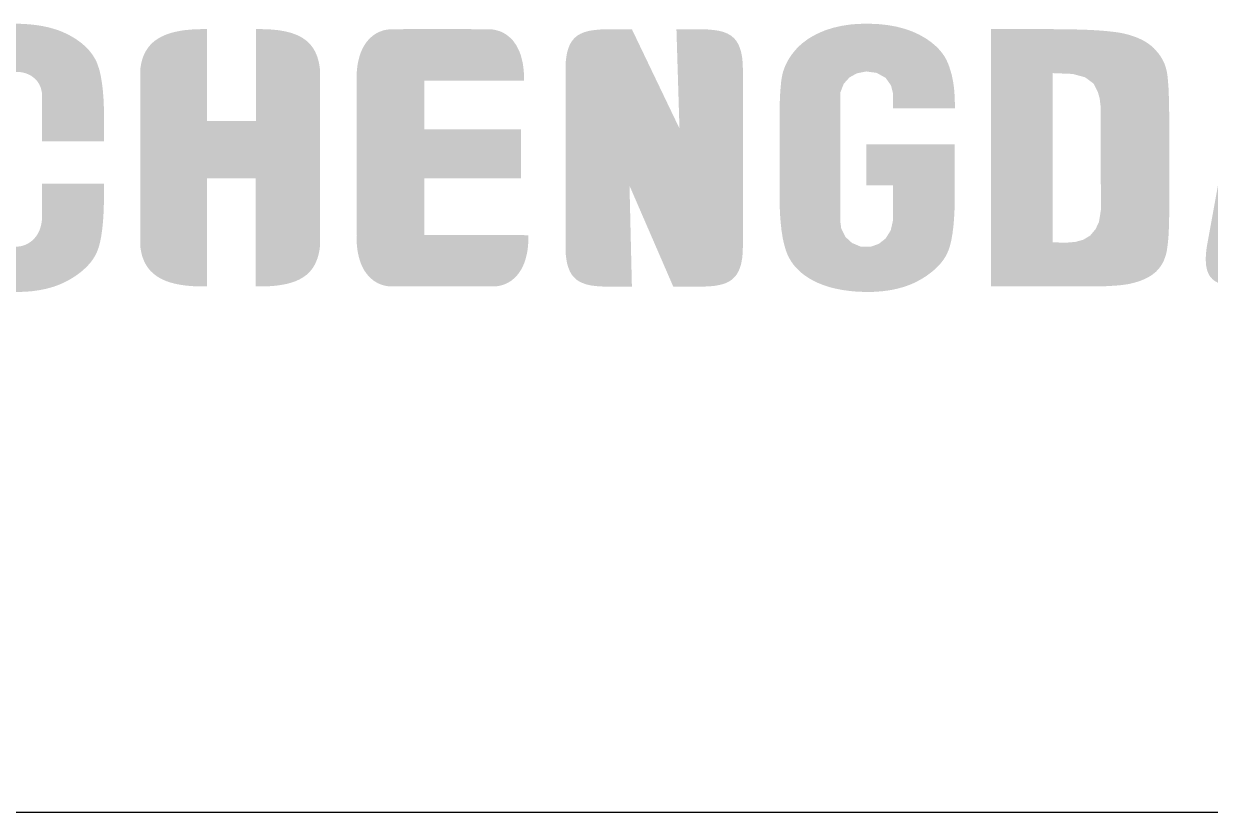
# Model space of a CAD drawing. Extents: x 757 to 8510, y -6585 to 527.
# Drawn here: x 2957.47 to 2972.36, y -833.65 to -823.76 of the extents above; entities that cross this region are included whole.
import ezdxf

# ---------------------------------------------------------------- set-up
doc = ezdxf.new("R2010")
doc.units = 0
doc.header["$MEASUREMENT"] = 0
doc.layers.add('图框', color=92, linetype='CONTINUOUS')

# ---------------------------------------------------------------- blocks, each defined once
blk = doc.blocks.new('LOGO_CD')
at = {"layer": '图框', "linetype": 'Continuous', "lineweight": -3}
h = blk.add_hatch(color=7, dxfattribs=at)
h.dxf.hatch_style = 1
h.paths.add_polyline_path([(39.278, 6.774), (39.275, 6.752), (39.272, 6.728), (39.269, 6.703), (39.267, 6.676), (39.264, 6.648), (39.262, 6.619), (39.26, 6.589), (39.258, 6.557), (39.257, 6.523), (39.255, 6.488), (39.254, 6.452), (39.253, 6.415), (39.253, 6.376), (39.252, 6.336), (39.252, 6.294), (39.252, 6.251), (39.252, 6.251), (39.252, 5.309), (39.252, 5.294), (39.252, 5.28), (39.252, 5.265), (39.252, 5.251), (39.252, 5.236), (39.252, 5.222), (39.253, 5.208), (39.253, 5.194), (39.253, 5.18), (39.254, 5.167), (39.254, 5.153), (39.255, 5.139), (39.255, 5.126), (39.256, 5.113), (39.256, 5.1), (39.257, 5.087), (39.258, 5.074), (39.258, 5.061), (39.259, 5.048), (39.26, 5.036), (39.261, 5.023), (39.262, 5.011), (39.263, 4.999), (39.264, 4.987), (39.265, 4.975), (39.266, 4.963), (39.267, 4.951), (39.268, 4.939), (39.269, 4.928), (39.271, 4.916), (39.272, 4.905), (39.273, 4.894), (39.274, 4.883), (39.276, 4.872), (39.277, 4.861), (39.279, 4.851), (39.28, 4.84), (39.282, 4.829), (39.284, 4.819), (39.285, 4.809), (39.287, 4.799), (39.289, 4.789), (39.29, 4.779), (39.292, 4.769), (39.294, 4.759), (39.296, 4.75), (39.298, 4.74), (39.3, 4.731), (39.302, 4.722), (39.304, 4.713), (39.306, 4.704), (39.308, 4.695), (39.311, 4.686), (39.313, 4.678), (39.315, 4.669), (39.317, 4.661), (39.32, 4.653), (39.322, 4.644), (39.325, 4.636), (39.327, 4.629), (39.33, 4.621), (39.332, 4.613), (39.335, 4.605), (39.338, 4.598), (39.349, 4.569), (39.362, 4.541), (39.376, 4.513), (39.392, 4.487), (39.409, 4.461), (39.427, 4.436), (39.447, 4.411), (39.469, 4.388), (39.491, 4.365), (39.515, 4.343), (39.541, 4.322), (39.568, 4.302), (39.596, 4.282), (39.626, 4.264), (39.657, 4.246), (39.689, 4.229), (39.723, 4.212), (39.758, 4.197), (39.794, 4.183), (39.831, 4.17), (39.869, 4.158), (39.908, 4.147), (39.949, 4.137), (39.99, 4.128), (40.033, 4.12), (40.077, 4.113), (40.122, 4.108), (40.168, 4.103), (40.215, 4.099), (40.264, 4.097), (40.313, 4.095), (40.364, 4.094), (40.412, 4.095), (40.46, 4.097), (40.507, 4.1), (40.552, 4.104), (40.597, 4.11), (40.641, 4.117), (40.684, 4.125), (40.726, 4.134), (40.767, 4.145), (40.807, 4.156), (40.845, 4.169), (40.883, 4.183), (40.92, 4.199), (40.956, 4.215), (40.991, 4.233), (41.025, 4.252), (41.058, 4.272), (41.09, 4.292), (41.119, 4.313), (41.148, 4.334), (41.175, 4.356), (41.2, 4.378), (41.224, 4.4), (41.247, 4.423), (41.267, 4.446), (41.287, 4.469), (41.305, 4.493), (41.321, 4.518), (41.336, 4.542), (41.35, 4.568), (41.362, 4.593), (41.372, 4.619), (41.377, 4.632), (41.382, 4.646), (41.386, 4.661), (41.391, 4.676), (41.395, 4.692), (41.399, 4.708), (41.403, 4.725), (41.407, 4.742), (41.41, 4.76), (41.414, 4.778), (41.417, 4.797), (41.42, 4.817), (41.423, 4.837), (41.426, 4.858), (41.429, 4.879), (41.431, 4.901), (41.434, 4.924), (41.436, 4.947), (41.438, 4.97), (41.44, 4.994), (41.442, 5.019), (41.443, 5.044), (41.445, 5.07), (41.446, 5.097), (41.447, 5.124), (41.448, 5.151), (41.449, 5.179), (41.45, 5.208), (41.45, 5.237), (41.451, 5.267), (41.451, 5.298), (41.451, 5.329), (41.451, 5.329), (41.451, 5.454), (41.451, 5.454), (40.675, 5.454), (40.675, 5.454), (40.675, 5.05), (40.675, 5.044), (40.675, 5.038), (40.675, 5.032), (40.674, 5.026), (40.674, 5.02), (40.674, 5.014), (40.673, 5.008), (40.673, 5.003), (40.672, 4.997), (40.672, 4.991), (40.671, 4.986), (40.671, 4.98), (40.67, 4.975), (40.669, 4.969), (40.668, 4.964), (40.667, 4.959), (40.666, 4.953), (40.665, 4.948), (40.664, 4.943), (40.663, 4.938), (40.662, 4.933), (40.661, 4.927), (40.66, 4.922), (40.658, 4.918), (40.657, 4.913), (40.656, 4.908), (40.654, 4.903), (40.653, 4.898), (40.651, 4.893), (40.65, 4.889), (40.648, 4.884), (40.646, 4.88), (40.645, 4.875), (40.643, 4.871), (40.641, 4.866), (40.639, 4.862), (40.637, 4.858), (40.635, 4.853), (40.633, 4.849), (40.631, 4.845), (40.629, 4.841), (40.627, 4.837), (40.623, 4.829), (40.618, 4.821), (40.614, 4.813), (40.609, 4.806), (40.604, 4.798), (40.599, 4.791), (40.594, 4.784), (40.588, 4.778), (40.583, 4.771), (40.577, 4.765), (40.571, 4.759), (40.565, 4.753), (40.559, 4.747), (40.553, 4.741), (40.547, 4.736), (40.541, 4.731), (40.534, 4.726), (40.528, 4.721), (40.521, 4.716), (40.514, 4.712), (40.508, 4.708), (40.501, 4.703), (40.494, 4.7), (40.487, 4.696), (40.48, 4.692), (40.472, 4.689), (40.465, 4.686), (40.458, 4.683), (40.451, 4.68), (40.443, 4.678), (40.436, 4.675), (40.428, 4.673), (40.421, 4.671), (40.413, 4.669), (40.405, 4.667), (40.398, 4.666), (40.39, 4.665), (40.382, 4.664), (40.375, 4.663), (40.367, 4.662), (40.359, 4.661), (40.351, 4.661), (40.344, 4.661), (40.336, 4.661), (40.328, 4.661), (40.32, 4.661), (40.313, 4.662), (40.305, 4.663), (40.297, 4.663), (40.289, 4.664), (40.282, 4.666), (40.274, 4.667), (40.267, 4.669), (40.259, 4.671), (40.252, 4.673), (40.244, 4.675), (40.237, 4.677), (40.229, 4.68), (40.222, 4.682), (40.215, 4.685), (40.208, 4.688), (40.2, 4.692), (40.193, 4.695), (40.186, 4.699), (40.18, 4.702), (40.173, 4.706), (40.166, 4.71), (40.159, 4.715), (40.153, 4.719), (40.146, 4.724), (40.14, 4.729), (40.134, 4.734), (40.128, 4.739), (40.122, 4.744), (40.116, 4.75), (40.11, 4.756), (40.104, 4.762), (40.099, 4.768), (40.094, 4.774), (40.088, 4.78), (40.083, 4.787), (40.078, 4.794), (40.073, 4.801), (40.069, 4.808), (40.064, 4.815), (40.06, 4.823), (40.056, 4.83), (40.052, 4.838), (40.048, 4.846), (40.044, 4.854), (40.041, 4.863), (40.039, 4.867), (40.037, 4.871), (40.036, 4.876), (40.034, 4.88), (40.033, 4.884), (40.031, 4.889), (40.03, 4.893), (40.029, 4.898), (40.027, 4.902), (40.026, 4.907), (40.025, 4.912), (40.024, 4.916), (40.023, 4.921), (40.022, 4.926), (40.021, 4.931), (40.02, 4.936), (40.019, 4.941), (40.018, 4.946), (40.017, 4.951), (40.017, 4.956), (40.016, 4.961), (40.015, 4.966), (40.015, 4.971), (40.014, 4.976), (40.014, 4.982), (40.013, 4.987), (40.013, 4.992), (40.013, 4.998), (40.013, 5.003), (40.012, 5.009), (40.012, 5.014), (40.012, 5.02), (40.012, 5.02), (40.012, 6.519), (40.012, 6.524), (40.012, 6.529), (40.013, 6.534), (40.013, 6.539), (40.013, 6.544), (40.013, 6.549), (40.014, 6.554), (40.014, 6.559), (40.015, 6.564), (40.015, 6.568), (40.016, 6.573), (40.017, 6.578), (40.017, 6.582), (40.018, 6.587), (40.019, 6.592), (40.02, 6.596), (40.021, 6.601), (40.022, 6.605), (40.023, 6.61), (40.024, 6.614), (40.025, 6.618), (40.026, 6.623), (40.027, 6.627), (40.029, 6.631), (40.03, 6.635), (40.031, 6.64), (40.033, 6.644), (40.034, 6.648), (40.036, 6.652), (40.037, 6.656), (40.039, 6.66), (40.041, 6.664), (40.043, 6.667), (40.044, 6.671), (40.046, 6.675), (40.048, 6.679), (40.05, 6.683), (40.052, 6.686), (40.054, 6.69), (40.056, 6.693), (40.058, 6.697), (40.06, 6.7), (40.062, 6.704), (40.064, 6.707), (40.067, 6.711), (40.069, 6.714), (40.071, 6.717), (40.073, 6.721), (40.076, 6.724), (40.078, 6.727), (40.081, 6.73), (40.083, 6.733), (40.086, 6.736), (40.088, 6.74), (40.091, 6.743), (40.094, 6.745), (40.096, 6.748), (40.099, 6.751), (40.104, 6.757), (40.11, 6.762), (40.116, 6.768), (40.122, 6.773), (40.128, 6.778), (40.134, 6.783), (40.14, 6.787), (40.146, 6.792), (40.153, 6.796), (40.159, 6.8), (40.166, 6.804), (40.173, 6.808), (40.18, 6.812), (40.186, 6.816), (40.193, 6.819), (40.2, 6.822), (40.208, 6.825), (40.215, 6.828), (40.222, 6.831), (40.229, 6.834), (40.237, 6.836), (40.244, 6.839), (40.252, 6.841), (40.259, 6.843), (40.267, 6.844), (40.274, 6.846), (40.282, 6.848), (40.289, 6.849), (40.297, 6.85), (40.305, 6.851), (40.313, 6.852), (40.32, 6.853), (40.328, 6.853), (40.336, 6.854), (40.344, 6.854), (40.351, 6.854), (40.359, 6.854), (40.367, 6.854), (40.375, 6.854), (40.382, 6.853), (40.39, 6.852), (40.398, 6.851), (40.405, 6.85), (40.413, 6.849), (40.421, 6.848), (40.428, 6.847), (40.436, 6.845), (40.443, 6.843), (40.451, 6.841), (40.458, 6.839), (40.465, 6.837), (40.472, 6.834), (40.48, 6.832), (40.487, 6.829), (40.494, 6.826), (40.501, 6.823), (40.508, 6.82), (40.514, 6.817), (40.521, 6.813), (40.528, 6.809), (40.534, 6.806), (40.541, 6.802), (40.547, 6.797), (40.553, 6.793), (40.559, 6.789), (40.565, 6.784), (40.571, 6.779), (40.577, 6.774), (40.583, 6.769), (40.588, 6.764), (40.594, 6.759), (40.596, 6.756), (40.599, 6.753), (40.601, 6.75), (40.604, 6.747), (40.606, 6.745), (40.609, 6.742), (40.611, 6.739), (40.614, 6.736), (40.616, 6.732), (40.618, 6.729), (40.621, 6.726), (40.623, 6.723), (40.625, 6.72), (40.627, 6.717), (40.629, 6.713), (40.631, 6.71), (40.633, 6.707), (40.635, 6.703), (40.637, 6.7), (40.639, 6.696), (40.641, 6.693), (40.643, 6.689), (40.645, 6.685), (40.646, 6.682), (40.648, 6.678), (40.65, 6.674), (40.651, 6.671), (40.653, 6.667), (40.654, 6.663), (40.656, 6.659), (40.657, 6.655), (40.658, 6.651), (40.66, 6.647), (40.661, 6.643), (40.662, 6.639), (40.663, 6.635), (40.664, 6.631), (40.665, 6.627), (40.666, 6.622), (40.667, 6.618), (40.668, 6.614), (40.669, 6.609), (40.67, 6.605), (40.671, 6.601), (40.671, 6.596), (40.672, 6.592), (40.672, 6.587), (40.673, 6.583), (40.673, 6.578), (40.674, 6.573), (40.674, 6.569), (40.674, 6.564), (40.675, 6.559), (40.675, 6.554), (40.675, 6.549), (40.675, 6.545), (40.675, 6.544), (40.675, 5.983), (40.675, 5.983), (41.451, 5.983), (41.451, 6.289), (41.451, 6.345), (41.45, 6.399), (41.448, 6.451), (41.446, 6.501), (41.443, 6.549), (41.439, 6.595), (41.435, 6.64), (41.43, 6.682), (41.424, 6.723), (41.418, 6.762), (41.411, 6.799), (41.404, 6.834), (41.396, 6.867), (41.387, 6.899), (41.377, 6.928), (41.367, 6.956), (41.356, 6.983), (41.343, 7.009), (41.329, 7.034), (41.313, 7.059), (41.296, 7.083), (41.278, 7.107), (41.258, 7.13), (41.237, 7.153), (41.214, 7.175), (41.19, 7.196), (41.165, 7.217), (41.138, 7.238), (41.109, 7.258), (41.08, 7.277), (41.048, 7.296), (41.016, 7.314), (40.982, 7.331), (40.947, 7.347), (40.91, 7.363), (40.873, 7.377), (40.835, 7.389), (40.795, 7.401), (40.754, 7.412), (40.712, 7.421), (40.669, 7.43), (40.625, 7.437), (40.58, 7.443), (40.534, 7.448), (40.486, 7.452), (40.437, 7.455), (40.388, 7.457), (40.337, 7.457), (40.299, 7.457), (40.262, 7.456), (40.226, 7.454), (40.19, 7.452), (40.154, 7.448), (40.12, 7.444), (40.085, 7.44), (40.051, 7.434), (40.018, 7.428), (39.986, 7.421), (39.953, 7.414), (39.922, 7.405), (39.891, 7.396), (39.86, 7.387), (39.83, 7.376), (39.801, 7.365), (39.744, 7.341), (39.691, 7.314), (39.64, 7.286), (39.593, 7.255), (39.549, 7.222), (39.508, 7.187), (39.471, 7.15), (39.437, 7.111), (39.405, 7.07), (39.377, 7.029), (39.352, 6.988), (39.331, 6.946), (39.313, 6.904), (39.298, 6.861), (39.286, 6.818)])
h = blk.add_hatch(color=7, dxfattribs=at)
h.dxf.hatch_style = 1
h.paths.add_polyline_path([(50.69, 6.59), (50.734, 6.704), (50.806, 6.784), (50.898, 6.835), (51.016, 6.859), (51.148, 6.841), (51.261, 6.778), (51.329, 6.681), (51.352, 6.586), (51.352, 6.398), (51.353, 6.398), (52.128, 6.398), (52.129, 6.398), (52.129, 6.398), (52.129, 6.429), (52.129, 6.462), (52.128, 6.496), (52.127, 6.53), (52.125, 6.566), (52.123, 6.603), (52.119, 6.641), (52.115, 6.679), (52.109, 6.717), (52.102, 6.757), (52.094, 6.796), (52.084, 6.836), (52.072, 6.877), (52.059, 6.917), (52.044, 6.958), (52.034, 6.98), (52.024, 7.002), (52.012, 7.024), (52, 7.045), (51.986, 7.066), (51.972, 7.086), (51.956, 7.106), (51.939, 7.126), (51.922, 7.145), (51.903, 7.164), (51.884, 7.182), (51.863, 7.2), (51.841, 7.218), (51.819, 7.235), (51.795, 7.252), (51.77, 7.269), (51.744, 7.285), (51.718, 7.3), (51.69, 7.316), (51.661, 7.33), (51.632, 7.344), (51.601, 7.357), (51.57, 7.369), (51.538, 7.381), (51.506, 7.391), (51.472, 7.401), (51.438, 7.41), (51.403, 7.419), (51.367, 7.426), (51.33, 7.433), (51.293, 7.439), (51.254, 7.444), (51.215, 7.448), (51.175, 7.452), (51.134, 7.454), (51.093, 7.456), (51.051, 7.457), (51.029, 7.457), (51.018, 7.457), (51.013, 7.457), (51.009, 7.457), (50.946, 7.456), (50.885, 7.453), (50.825, 7.448), (50.767, 7.44), (50.71, 7.431), (50.655, 7.419), (50.601, 7.406), (50.549, 7.39), (50.498, 7.373), (50.449, 7.353), (50.403, 7.332), (50.358, 7.309), (50.316, 7.285), (50.276, 7.259), (50.239, 7.231), (50.203, 7.203), (50.17, 7.172), (50.139, 7.14), (50.111, 7.107), (50.084, 7.073), (50.06, 7.038), (50.038, 7.003), (50.019, 6.968), (50.002, 6.933), (49.988, 6.897), (49.975, 6.861), (49.965, 6.825), (49.958, 6.788), (49.952, 6.751), (49.949, 6.73), (49.947, 6.709), (49.945, 6.687), (49.943, 6.664), (49.941, 6.64), (49.939, 6.615), (49.937, 6.589), (49.936, 6.563), (49.935, 6.535), (49.933, 6.506), (49.932, 6.476), (49.931, 6.445), (49.931, 6.414), (49.93, 6.381), (49.929, 6.347), (49.929, 6.313), (49.929, 6.277), (49.929, 6.259), (49.929, 6.254), (49.929, 5.312), (49.929, 5.308), (49.929, 5.305), (49.929, 5.292), (49.929, 5.243), (49.93, 5.196), (49.932, 5.15), (49.933, 5.105), (49.936, 5.061), (49.938, 5.019), (49.942, 4.978), (49.946, 4.938), (49.95, 4.9), (49.954, 4.863), (49.96, 4.827), (49.965, 4.793), (49.971, 4.759), (49.978, 4.728), (49.985, 4.697), (49.993, 4.668), (50.001, 4.64), (50.009, 4.614), (50.018, 4.589), (50.028, 4.564), (50.039, 4.541), (50.051, 4.517), (50.064, 4.495), (50.078, 4.473), (50.093, 4.451), (50.109, 4.43), (50.126, 4.41), (50.144, 4.39), (50.163, 4.371), (50.183, 4.352), (50.204, 4.334), (50.226, 4.316), (50.249, 4.299), (50.273, 4.283), (50.297, 4.267), (50.323, 4.252), (50.35, 4.237), (50.378, 4.223), (50.407, 4.209), (50.436, 4.197), (50.466, 4.185), (50.497, 4.174), (50.529, 4.163), (50.562, 4.153), (50.596, 4.144), (50.63, 4.136), (50.665, 4.129), (50.701, 4.122), (50.738, 4.116), (50.775, 4.111), (50.813, 4.106), (50.853, 4.102), (50.892, 4.099), (50.933, 4.097), (50.975, 4.095), (51.017, 4.095), (51.059, 4.095), (51.1, 4.095), (51.14, 4.097), (51.18, 4.1), (51.218, 4.103), (51.256, 4.108), (51.294, 4.113), (51.33, 4.119), (51.366, 4.126), (51.402, 4.134), (51.436, 4.143), (51.47, 4.152), (51.503, 4.163), (51.536, 4.174), (51.568, 4.186), (51.599, 4.199), (51.629, 4.213), (51.659, 4.228), (51.688, 4.244), (51.716, 4.26), (51.744, 4.277), (51.77, 4.294), (51.795, 4.312), (51.819, 4.33), (51.842, 4.348), (51.864, 4.366), (51.885, 4.385), (51.905, 4.404), (51.924, 4.423), (51.942, 4.442), (51.958, 4.462), (51.974, 4.482), (51.989, 4.502), (52.002, 4.523), (52.015, 4.544), (52.026, 4.565), (52.036, 4.587), (52.046, 4.609), (52.054, 4.631), (52.062, 4.654), (52.069, 4.68), (52.076, 4.707), (52.083, 4.735), (52.089, 4.766), (52.094, 4.797), (52.1, 4.831), (52.104, 4.866), (52.109, 4.903), (52.113, 4.941), (52.116, 4.981), (52.119, 5.022), (52.122, 5.065), (52.124, 5.11), (52.126, 5.157), (52.127, 5.205), (52.128, 5.254), (52.128, 5.305), (52.128, 5.318), (52.128, 5.325), (52.128, 5.328), (52.128, 5.335), (52.128, 5.454), (52.128, 5.454), (52.128, 5.454), (52.128, 5.947), (52.125, 5.947), (51.017, 5.947), (51.017, 5.903), (51.016, 5.433), (51.016, 5.433), (51.352, 5.433), (51.352, 4.989), (51.324, 4.866), (51.259, 4.763), (51.171, 4.695), (51.07, 4.661), (50.95, 4.661), (50.839, 4.708), (50.758, 4.782), (50.703, 4.889), (50.69, 4.989)])
h = blk.add_hatch(color=7, dxfattribs=at)
h.dxf.hatch_style = 1
h.paths.add_polyline_path([(42.742, 7.39), (42.729, 7.39), (42.717, 7.39), (42.705, 7.39), (42.692, 7.39), (42.68, 7.39), (42.668, 7.39), (42.656, 7.389), (42.644, 7.389), (42.633, 7.389), (42.621, 7.388), (42.609, 7.388), (42.598, 7.388), (42.587, 7.387), (42.575, 7.386), (42.564, 7.386), (42.553, 7.385), (42.542, 7.384), (42.531, 7.383), (42.521, 7.382), (42.51, 7.381), (42.499, 7.38), (42.489, 7.379), (42.479, 7.378), (42.468, 7.377), (42.458, 7.376), (42.448, 7.374), (42.438, 7.373), (42.428, 7.371), (42.419, 7.37), (42.409, 7.368), (42.399, 7.366), (42.39, 7.365), (42.381, 7.363), (42.371, 7.361), (42.362, 7.359), (42.353, 7.357), (42.344, 7.355), (42.335, 7.353), (42.327, 7.351), (42.318, 7.349), (42.309, 7.346), (42.301, 7.344), (42.292, 7.342), (42.284, 7.339), (42.276, 7.337), (42.268, 7.334), (42.26, 7.331), (42.252, 7.329), (42.244, 7.326), (42.236, 7.323), (42.229, 7.32), (42.221, 7.317), (42.214, 7.314), (42.206, 7.311), (42.199, 7.307), (42.192, 7.304), (42.185, 7.301), (42.178, 7.298), (42.171, 7.294), (42.164, 7.291), (42.157, 7.287), (42.151, 7.283), (42.144, 7.28), (42.138, 7.276), (42.131, 7.272), (42.125, 7.268), (42.119, 7.264), (42.113, 7.26), (42.107, 7.256), (42.101, 7.252), (42.095, 7.247), (42.089, 7.243), (42.084, 7.239), (42.078, 7.234), (42.073, 7.23), (42.067, 7.225), (42.062, 7.22), (42.057, 7.216), (42.052, 7.211), (42.047, 7.206), (42.042, 7.201), (42.037, 7.196), (42.032, 7.191), (42.028, 7.186), (42.023, 7.18), (42.019, 7.175), (42.014, 7.17), (42.01, 7.164), (42.006, 7.159), (42.002, 7.153), (41.998, 7.148), (41.994, 7.142), (41.99, 7.136), (41.986, 7.13), (41.982, 7.124), (41.979, 7.118), (41.975, 7.112), (41.972, 7.106), (41.968, 7.1), (41.965, 7.094), (41.962, 7.087), (41.959, 7.081), (41.956, 7.074), (41.953, 7.068), (41.95, 7.061), (41.947, 7.054), (41.945, 7.048), (41.942, 7.041), (41.94, 7.034), (41.937, 7.027), (41.935, 7.02), (41.932, 7.013), (41.93, 7.005), (41.928, 6.998), (41.926, 6.991), (41.924, 6.983), (41.922, 6.976), (41.921, 6.968), (41.919, 6.961), (41.917, 6.953), (41.916, 6.945), (41.914, 6.937), (41.913, 6.929), (41.912, 6.921), (41.91, 6.913), (41.909, 6.905), (41.908, 6.897), (41.907, 6.888), (41.907, 6.888), (41.907, 4.664), (41.909, 4.647), (41.912, 4.631), (41.914, 4.615), (41.917, 4.6), (41.921, 4.584), (41.924, 4.569), (41.928, 4.554), (41.932, 4.54), (41.937, 4.525), (41.942, 4.512), (41.947, 4.498), (41.953, 4.485), (41.959, 4.472), (41.965, 4.459), (41.972, 4.446), (41.979, 4.434), (41.986, 4.422), (41.994, 4.41), (42.002, 4.399), (42.01, 4.388), (42.014, 4.383), (42.019, 4.377), (42.023, 4.372), (42.028, 4.367), (42.032, 4.362), (42.037, 4.356), (42.042, 4.351), (42.047, 4.347), (42.052, 4.342), (42.057, 4.337), (42.062, 4.332), (42.067, 4.327), (42.073, 4.323), (42.078, 4.318), (42.084, 4.314), (42.089, 4.309), (42.095, 4.305), (42.101, 4.301), (42.107, 4.297), (42.113, 4.292), (42.119, 4.288), (42.125, 4.284), (42.131, 4.28), (42.138, 4.277), (42.144, 4.273), (42.151, 4.269), (42.157, 4.265), (42.164, 4.262), (42.171, 4.258), (42.178, 4.255), (42.185, 4.251), (42.192, 4.248), (42.199, 4.245), (42.206, 4.242), (42.214, 4.239), (42.221, 4.235), (42.229, 4.232), (42.236, 4.229), (42.244, 4.227), (42.252, 4.224), (42.26, 4.221), (42.268, 4.218), (42.276, 4.216), (42.284, 4.213), (42.292, 4.211), (42.301, 4.208), (42.309, 4.206), (42.318, 4.204), (42.326, 4.201), (42.335, 4.199), (42.344, 4.197), (42.353, 4.195), (42.362, 4.193), (42.371, 4.191), (42.381, 4.189), (42.39, 4.188), (42.399, 4.186), (42.409, 4.184), (42.419, 4.183), (42.428, 4.181), (42.438, 4.18), (42.448, 4.178), (42.458, 4.177), (42.468, 4.176), (42.479, 4.174), (42.489, 4.173), (42.499, 4.172), (42.51, 4.171), (42.521, 4.17), (42.531, 4.169), (42.542, 4.168), (42.553, 4.167), (42.564, 4.167), (42.575, 4.166), (42.587, 4.165), (42.598, 4.165), (42.609, 4.164), (42.621, 4.164), (42.633, 4.164), (42.644, 4.163), (42.656, 4.163), (42.668, 4.163), (42.68, 4.163), (42.692, 4.163), (42.705, 4.163), (42.717, 4.163), (42.729, 4.163), (42.742, 4.163), (42.742, 4.163), (42.742, 5.518), (43.356, 5.518), (43.356, 4.163), (43.373, 4.163), (43.385, 4.163), (43.397, 4.163), (43.41, 4.163), (43.422, 4.163), (43.434, 4.163), (43.446, 4.163), (43.457, 4.163), (43.469, 4.164), (43.481, 4.164), (43.492, 4.164), (43.503, 4.165), (43.514, 4.165), (43.526, 4.166), (43.537, 4.167), (43.547, 4.167), (43.558, 4.168), (43.569, 4.169), (43.579, 4.17), (43.59, 4.171), (43.6, 4.172), (43.61, 4.173), (43.62, 4.174), (43.63, 4.176), (43.64, 4.177), (43.65, 4.178), (43.66, 4.18), (43.669, 4.181), (43.679, 4.183), (43.688, 4.184), (43.698, 4.186), (43.707, 4.188), (43.716, 4.189), (43.725, 4.191), (43.734, 4.193), (43.742, 4.195), (43.751, 4.197), (43.76, 4.199), (43.768, 4.201), (43.776, 4.204), (43.785, 4.206), (43.793, 4.208), (43.801, 4.211), (43.809, 4.213), (43.817, 4.216), (43.824, 4.218), (43.832, 4.221), (43.84, 4.224), (43.847, 4.227), (43.854, 4.229), (43.862, 4.232), (43.869, 4.235), (43.876, 4.239), (43.883, 4.242), (43.89, 4.245), (43.897, 4.248), (43.903, 4.251), (43.91, 4.255), (43.916, 4.258), (43.923, 4.262), (43.929, 4.265), (43.935, 4.269), (43.941, 4.273), (43.947, 4.277), (43.953, 4.28), (43.959, 4.284), (43.965, 4.288), (43.971, 4.292), (43.976, 4.297), (43.982, 4.301), (43.987, 4.305), (43.993, 4.309), (43.998, 4.314), (44.003, 4.318), (44.008, 4.323), (44.013, 4.327), (44.018, 4.332), (44.023, 4.337), (44.027, 4.342), (44.032, 4.347), (44.037, 4.351), (44.041, 4.356), (44.045, 4.362), (44.05, 4.367), (44.054, 4.372), (44.058, 4.377), (44.062, 4.383), (44.066, 4.388), (44.07, 4.394), (44.074, 4.399), (44.077, 4.405), (44.081, 4.41), (44.085, 4.416), (44.088, 4.422), (44.091, 4.428), (44.095, 4.434), (44.098, 4.44), (44.101, 4.446), (44.104, 4.452), (44.107, 4.459), (44.11, 4.465), (44.113, 4.472), (44.116, 4.478), (44.118, 4.485), (44.121, 4.491), (44.124, 4.498), (44.126, 4.505), (44.128, 4.512), (44.131, 4.518), (44.133, 4.525), (44.135, 4.533), (44.137, 4.54), (44.139, 4.547), (44.141, 4.554), (44.143, 4.562), (44.145, 4.569), (44.147, 4.577), (44.148, 4.584), (44.15, 4.592), (44.151, 4.599), (44.153, 4.607), (44.154, 4.615), (44.156, 4.623), (44.157, 4.631), (44.158, 4.639), (44.159, 4.647), (44.16, 4.656), (44.161, 4.664), (44.161, 4.664), (44.161, 6.888), (44.159, 6.905), (44.157, 6.921), (44.154, 6.937), (44.151, 6.953), (44.148, 6.968), (44.147, 6.976), (44.145, 6.983), (44.143, 6.991), (44.141, 6.998), (44.139, 7.005), (44.137, 7.013), (44.135, 7.02), (44.133, 7.027), (44.131, 7.034), (44.128, 7.041), (44.126, 7.048), (44.124, 7.054), (44.121, 7.061), (44.118, 7.068), (44.116, 7.074), (44.113, 7.081), (44.11, 7.087), (44.107, 7.094), (44.104, 7.1), (44.101, 7.106), (44.098, 7.112), (44.095, 7.118), (44.091, 7.124), (44.088, 7.13), (44.085, 7.136), (44.081, 7.142), (44.077, 7.148), (44.074, 7.153), (44.07, 7.159), (44.066, 7.164), (44.062, 7.17), (44.058, 7.175), (44.054, 7.18), (44.05, 7.186), (44.045, 7.191), (44.041, 7.196), (44.037, 7.201), (44.032, 7.206), (44.027, 7.211), (44.023, 7.216), (44.018, 7.22), (44.013, 7.225), (44.008, 7.23), (44.003, 7.234), (43.998, 7.239), (43.993, 7.243), (43.987, 7.247), (43.982, 7.252), (43.976, 7.256), (43.971, 7.26), (43.965, 7.264), (43.959, 7.268), (43.953, 7.272), (43.948, 7.276), (43.941, 7.28), (43.935, 7.283), (43.929, 7.287), (43.923, 7.291), (43.916, 7.294), (43.91, 7.298), (43.903, 7.301), (43.897, 7.304), (43.89, 7.307), (43.883, 7.311), (43.876, 7.314), (43.869, 7.317), (43.862, 7.32), (43.854, 7.323), (43.847, 7.326), (43.84, 7.329), (43.832, 7.331), (43.824, 7.334), (43.817, 7.337), (43.809, 7.339), (43.801, 7.342), (43.793, 7.344), (43.785, 7.346), (43.776, 7.349), (43.768, 7.351), (43.76, 7.353), (43.751, 7.355), (43.742, 7.357), (43.734, 7.359), (43.725, 7.361), (43.716, 7.363), (43.707, 7.365), (43.698, 7.366), (43.688, 7.368), (43.679, 7.37), (43.669, 7.371), (43.66, 7.373), (43.65, 7.374), (43.64, 7.376), (43.631, 7.377), (43.621, 7.378), (43.61, 7.379), (43.6, 7.38), (43.59, 7.381), (43.579, 7.382), (43.569, 7.383), (43.558, 7.384), (43.547, 7.385), (43.537, 7.386), (43.526, 7.386), (43.514, 7.387), (43.503, 7.388), (43.492, 7.388), (43.481, 7.388), (43.469, 7.389), (43.457, 7.389), (43.446, 7.389), (43.434, 7.39), (43.422, 7.39), (43.41, 7.39), (43.397, 7.39), (43.385, 7.39), (43.373, 7.39), (43.36, 7.39), (43.36, 6.685), (43.36, 6.236), (42.742, 6.236)])
h = blk.add_hatch(color=7, dxfattribs=at)
h.dxf.hatch_style = 1
h.paths.add_polyline_path([(46.718, 6.871), (46.714, 6.91), (46.709, 6.947), (46.702, 6.982), (46.694, 7.016), (46.686, 7.048), (46.676, 7.078), (46.665, 7.107), (46.653, 7.134), (46.64, 7.159), (46.627, 7.184), (46.612, 7.206), (46.597, 7.227), (46.582, 7.247), (46.565, 7.265), (46.548, 7.282), (46.53, 7.297), (46.512, 7.312), (46.494, 7.325), (46.475, 7.336), (46.455, 7.347), (46.436, 7.356), (46.416, 7.364), (46.396, 7.37), (46.375, 7.376), (46.355, 7.381), (46.335, 7.384), (46.314, 7.387), (46.294, 7.388), (46.274, 7.388), (46.063, 7.388), (46.057, 7.39), (45.21, 7.39), (45.209, 7.388), (45.069, 7.388), (45.05, 7.388), (45.03, 7.387), (45.011, 7.384), (44.991, 7.381), (44.971, 7.377), (44.952, 7.372), (44.932, 7.365), (44.913, 7.358), (44.894, 7.349), (44.875, 7.34), (44.857, 7.329), (44.838, 7.317), (44.821, 7.304), (44.804, 7.289), (44.787, 7.274), (44.771, 7.257), (44.755, 7.239), (44.74, 7.219), (44.726, 7.198), (44.712, 7.176), (44.699, 7.152), (44.687, 7.127), (44.676, 7.101), (44.665, 7.073), (44.656, 7.043), (44.648, 7.012), (44.64, 6.979), (44.634, 6.945), (44.629, 6.909), (44.625, 6.872), (44.622, 6.833), (44.621, 6.789), (44.621, 4.812), (44.624, 4.807), (44.625, 4.806), (44.621, 4.806), (44.621, 4.762), (44.622, 4.72), (44.625, 4.68), (44.629, 4.641), (44.634, 4.604), (44.641, 4.569), (44.649, 4.535), (44.658, 4.503), (44.667, 4.473), (44.678, 4.444), (44.69, 4.417), (44.703, 4.391), (44.716, 4.367), (44.731, 4.345), (44.746, 4.324), (44.762, 4.304), (44.778, 4.286), (44.795, 4.269), (44.813, 4.254), (44.831, 4.239), (44.85, 4.226), (44.869, 4.215), (44.888, 4.204), (44.908, 4.195), (44.927, 4.187), (44.947, 4.181), (44.968, 4.175), (44.988, 4.17), (45.008, 4.167), (45.029, 4.164), (45.049, 4.163), (45.069, 4.163), (46.329, 4.163), (46.349, 4.163), (46.369, 4.164), (46.39, 4.167), (46.41, 4.17), (46.43, 4.175), (46.451, 4.181), (46.471, 4.187), (46.491, 4.195), (46.51, 4.204), (46.529, 4.215), (46.548, 4.226), (46.567, 4.239), (46.585, 4.254), (46.603, 4.269), (46.62, 4.286), (46.636, 4.304), (46.652, 4.324), (46.667, 4.345), (46.682, 4.367), (46.695, 4.391), (46.708, 4.417), (46.72, 4.444), (46.731, 4.473), (46.741, 4.503), (46.749, 4.535), (46.757, 4.569), (46.764, 4.604), (46.769, 4.641), (46.773, 4.68), (46.776, 4.72), (46.777, 4.762), (46.777, 4.806), (46.152, 4.808), (46.148, 4.808), (45.472, 4.808), (45.472, 5.518), (46.685, 5.518), (46.685, 6.132), (45.472, 6.132), (45.472, 6.744), (46.063, 6.744), (46.063, 6.744), (46.723, 6.745), (46.722, 6.789), (46.721, 6.831)])
h = blk.add_hatch(color=7, dxfattribs=at)
h.dxf.hatch_style = 1
h.paths.add_polyline_path([(49.469, 6.882), (49.469, 4.666), (49.468, 4.64), (49.468, 4.616), (49.466, 4.592), (49.465, 4.569), (49.463, 4.547), (49.461, 4.526), (49.458, 4.505), (49.454, 4.485), (49.451, 4.466), (49.447, 4.448), (49.442, 4.43), (49.437, 4.413), (49.432, 4.397), (49.426, 4.382), (49.42, 4.367), (49.413, 4.353), (49.406, 4.34), (49.399, 4.327), (49.391, 4.314), (49.383, 4.303), (49.365, 4.281), (49.346, 4.262), (49.325, 4.245), (49.302, 4.23), (49.278, 4.216), (49.253, 4.205), (49.225, 4.195), (49.197, 4.187), (49.166, 4.18), (49.134, 4.174), (49.101, 4.169), (49.066, 4.166), (49.029, 4.164), (48.991, 4.162), (48.952, 4.161), (48.911, 4.161), (48.868, 4.161), (48.595, 4.161), (48.046, 5.427), (48.076, 4.161), (47.795, 4.161), (47.755, 4.161), (47.716, 4.162), (47.678, 4.164), (47.642, 4.166), (47.607, 4.17), (47.574, 4.174), (47.542, 4.18), (47.512, 4.187), (47.484, 4.196), (47.457, 4.206), (47.431, 4.217), (47.407, 4.231), (47.385, 4.246), (47.364, 4.263), (47.345, 4.282), (47.327, 4.304), (47.319, 4.315), (47.312, 4.328), (47.304, 4.341), (47.297, 4.354), (47.291, 4.368), (47.285, 4.383), (47.279, 4.398), (47.274, 4.414), (47.269, 4.431), (47.264, 4.449), (47.26, 4.467), (47.257, 4.486), (47.253, 4.506), (47.251, 4.526), (47.248, 4.547), (47.246, 4.569), (47.245, 4.592), (47.243, 4.616), (47.243, 4.641), (47.243, 4.666), (47.243, 6.882), (47.243, 6.908), (47.243, 6.932), (47.245, 6.956), (47.246, 6.979), (47.248, 7.001), (47.251, 7.022), (47.253, 7.043), (47.257, 7.062), (47.26, 7.081), (47.264, 7.1), (47.269, 7.117), (47.274, 7.134), (47.279, 7.15), (47.285, 7.165), (47.291, 7.18), (47.297, 7.194), (47.304, 7.208), (47.312, 7.221), (47.319, 7.233), (47.328, 7.244), (47.345, 7.266), (47.364, 7.285), (47.385, 7.303), (47.407, 7.318), (47.431, 7.331), (47.457, 7.343), (47.484, 7.353), (47.512, 7.361), (47.542, 7.368), (47.574, 7.374), (47.607, 7.378), (47.642, 7.382), (47.678, 7.385), (47.716, 7.386), (47.755, 7.387), (48.076, 7.388), (48.673, 6.144), (48.635, 7.388), (48.995, 7.386), (49.033, 7.385), (49.069, 7.382), (49.104, 7.378), (49.137, 7.374), (49.169, 7.368), (49.199, 7.361), (49.227, 7.353), (49.254, 7.343), (49.28, 7.331), (49.304, 7.318), (49.326, 7.303), (49.347, 7.285), (49.366, 7.266), (49.384, 7.244), (49.392, 7.233), (49.399, 7.221), (49.407, 7.208), (49.414, 7.194), (49.42, 7.18), (49.426, 7.165), (49.432, 7.15), (49.437, 7.134), (49.442, 7.117), (49.447, 7.1), (49.451, 7.081), (49.455, 7.062), (49.458, 7.043), (49.461, 7.022), (49.463, 7.001), (49.465, 6.979), (49.466, 6.956), (49.468, 6.932), (49.468, 6.908)])
h = blk.add_hatch(color=7, dxfattribs=at)
h.dxf.hatch_style = 1
h.paths.add_polyline_path([(52.583, 7.39), (52.582, 7.389), (52.582, 4.163), (52.582, 4.163), (53.8, 4.163), (53.822, 4.163), (53.843, 4.163), (53.864, 4.163), (53.884, 4.163), (53.904, 4.163), (53.924, 4.164), (53.944, 4.164), (53.963, 4.165), (53.981, 4.165), (54, 4.166), (54.018, 4.166), (54.036, 4.167), (54.053, 4.168), (54.07, 4.169), (54.087, 4.17), (54.103, 4.171), (54.119, 4.172), (54.135, 4.173), (54.15, 4.174), (54.165, 4.175), (54.18, 4.177), (54.194, 4.178), (54.208, 4.179), (54.222, 4.181), (54.235, 4.182), (54.248, 4.184), (54.261, 4.186), (54.273, 4.188), (54.285, 4.189), (54.296, 4.191), (54.308, 4.193), (54.319, 4.195), (54.385, 4.211), (54.447, 4.23), (54.505, 4.253), (54.558, 4.28), (54.608, 4.311), (54.652, 4.347), (54.69, 4.387), (54.723, 4.433), (54.75, 4.484), (54.771, 4.54), (54.777, 4.56), (54.782, 4.581), (54.788, 4.605), (54.792, 4.631), (54.796, 4.66), (54.8, 4.691), (54.804, 4.724), (54.807, 4.759), (54.81, 4.796), (54.812, 4.836), (54.814, 4.878), (54.816, 4.922), (54.817, 4.968), (54.818, 5.017), (54.819, 5.068), (54.819, 5.121), (54.819, 5.121), (54.819, 6.251), (54.819, 6.28), (54.819, 6.307), (54.819, 6.335), (54.818, 6.361), (54.818, 6.387), (54.818, 6.413), (54.817, 6.438), (54.817, 6.462), (54.816, 6.486), (54.816, 6.509), (54.815, 6.531), (54.814, 6.553), (54.814, 6.574), (54.813, 6.595), (54.812, 6.615), (54.811, 6.635), (54.81, 6.653), (54.809, 6.672), (54.808, 6.69), (54.806, 6.707), (54.805, 6.723), (54.804, 6.739), (54.802, 6.755), (54.801, 6.769), (54.799, 6.784), (54.798, 6.797), (54.796, 6.81), (54.794, 6.823), (54.793, 6.834), (54.791, 6.846), (54.789, 6.856), (54.787, 6.866), (54.777, 6.905), (54.765, 6.943), (54.749, 6.98), (54.73, 7.016), (54.709, 7.051), (54.684, 7.085), (54.656, 7.118), (54.626, 7.151), (54.592, 7.181), (54.554, 7.21), (54.513, 7.236), (54.468, 7.26), (54.419, 7.282), (54.367, 7.301), (54.31, 7.319), (54.251, 7.334), (54.218, 7.341), (54.182, 7.347), (54.142, 7.353), (54.099, 7.358), (54.052, 7.363), (54.002, 7.368), (53.948, 7.372), (53.891, 7.376), (53.83, 7.379), (53.766, 7.382), (53.698, 7.384), (53.626, 7.386), (53.551, 7.388), (53.473, 7.389), (53.391, 7.389), (53.305, 7.39), (53.304, 7.39)])
h.paths.add_polyline_path([(53.357, 6.838), (53.607, 6.828), (53.763, 6.786), (53.872, 6.705), (53.922, 6.605), (53.946, 6.522), (53.96, 6.403), (53.961, 5.118), (53.937, 4.971), (53.896, 4.884), (53.826, 4.8), (53.739, 4.748), (53.642, 4.722), (53.541, 4.713), (53.357, 4.715)], flags=16)
h = blk.add_hatch(color=7, dxfattribs=at)
h.dxf.hatch_style = 1
h.paths.add_polyline_path([(57.561, 4.704), (57.013, 7.39), (55.787, 7.39), (55.787, 7.39), (55.292, 4.668), (55.292, 4.667), (55.291, 4.664), (55.289, 4.65), (55.286, 4.624), (55.283, 4.599), (55.281, 4.574), (55.279, 4.551), (55.278, 4.528), (55.278, 4.507), (55.278, 4.486), (55.279, 4.466), (55.28, 4.447), (55.282, 4.429), (55.285, 4.411), (55.288, 4.394), (55.292, 4.378), (55.296, 4.363), (55.301, 4.349), (55.307, 4.335), (55.313, 4.322), (55.319, 4.309), (55.326, 4.297), (55.334, 4.286), (55.342, 4.276), (55.351, 4.266), (55.36, 4.256), (55.37, 4.247), (55.38, 4.239), (55.391, 4.231), (55.403, 4.224), (55.415, 4.218), (55.427, 4.211), (55.44, 4.206), (55.453, 4.2), (55.467, 4.195), (55.482, 4.191), (55.497, 4.187), (55.512, 4.183), (55.528, 4.18), (55.544, 4.177), (55.636, 4.163), (55.636, 4.163), (56.049, 4.163), (56.138, 4.743), (56.721, 4.743), (56.725, 4.712), (56.81, 4.163), (57.198, 4.163), (57.198, 4.163), (57.252, 4.169), (57.271, 4.171), (57.289, 4.173), (57.306, 4.176), (57.323, 4.179), (57.34, 4.182), (57.356, 4.185), (57.372, 4.189), (57.387, 4.194), (57.401, 4.199), (57.415, 4.204), (57.429, 4.21), (57.442, 4.216), (57.454, 4.223), (57.466, 4.23), (57.477, 4.238), (57.488, 4.247), (57.498, 4.256), (57.508, 4.265), (57.517, 4.276), (57.525, 4.287), (57.533, 4.298), (57.54, 4.31), (57.547, 4.323), (57.553, 4.337), (57.559, 4.351), (57.564, 4.367), (57.568, 4.382), (57.572, 4.399), (57.575, 4.417), (57.577, 4.435), (57.579, 4.454), (57.58, 4.474), (57.581, 4.495), (57.581, 4.517), (57.58, 4.54), (57.579, 4.564), (57.577, 4.588), (57.574, 4.614), (57.571, 4.64), (57.567, 4.668), (57.563, 4.694)])
h.paths.add_polyline_path([(56.664, 5.172), (56.45, 6.811), (56.182, 5.172)], flags=16)
blk = doc.blocks.new('Title_Block')
at = {"layer": '图框', "linetype": 'Continuous', "lineweight": -3}
blk.add_line((-180, 28), (0, 28), dxfattribs=at)
at = {"layer": '图框', "linetype": 'Continuous'}
blk.add_blockref('LOGO_CD', (-180.725, 30.43), dxfattribs=at)

msp = doc.modelspace()

# ---------------------------------------------------------------- block references
at = {"layer": '图框', "linetype": 'Continuous'}
msp.add_blockref('Title_Block', (3097.75, -861.65), dxfattribs=at)

doc.saveas('drawing.dxf')
